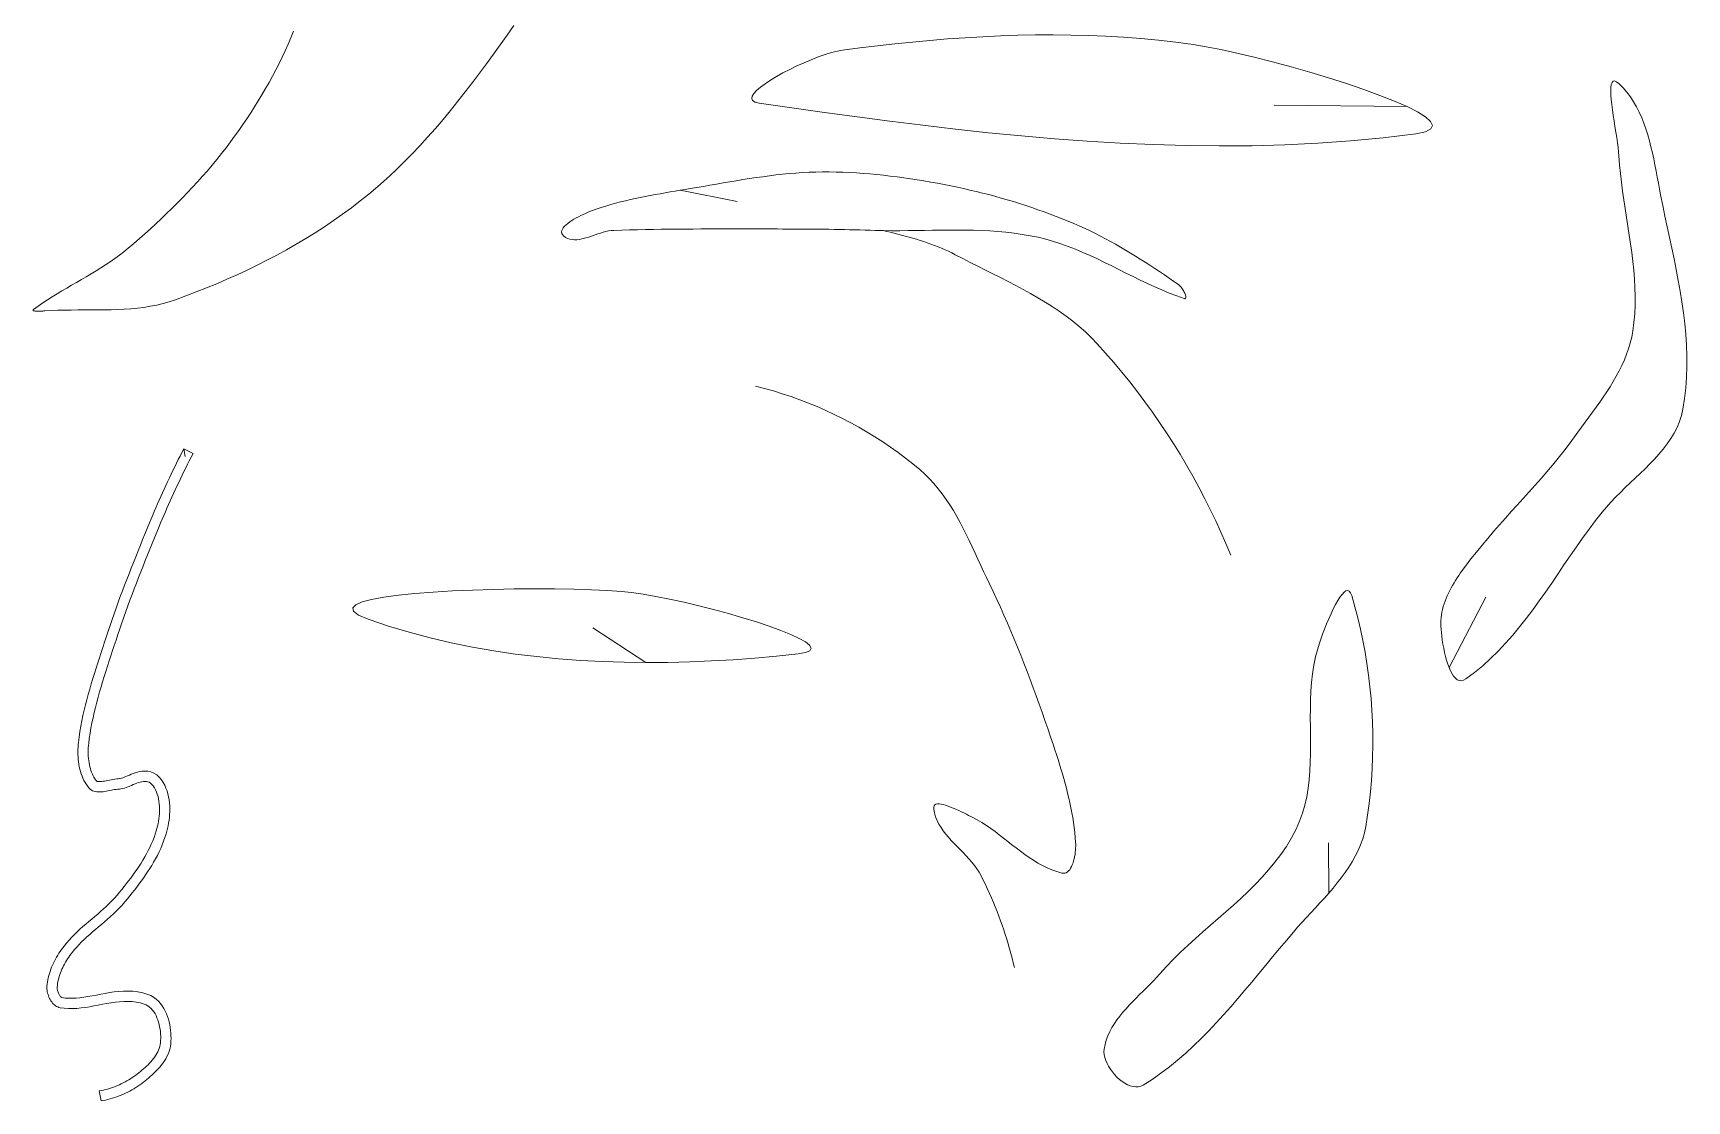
# Model space of a CAD drawing. Header units: inches. Extents: x -12 to 23, y -13.2 to 21.7.
# Drawn here: x -3.03 to 2, y -0.95 to 2.3 of the extents above; entities that cross this region are included whole.
import ezdxf

# ---------------------------------------------------------------- set-up
doc = ezdxf.new("R2010")
doc.units = ezdxf.units.IN
doc.header["$MEASUREMENT"] = 0
doc.layers.get('0').update_dxf_attribs({"lineweight": 0})

msp = doc.modelspace()

# ---------------------------------------------------------------- linework, layer by layer
at = {"color": 30, "linetype": 'Continuous', "lineweight": 0, "true_color": 0xff7e00}
for p, q in [((1.1464, 2.0721), (0.7428, 2.0761)), ((-1.0617, 1.8179), (-0.8887, 1.7834)), ((1.2739, 0.3676), (1.3855, 0.5818)), ((-1.166, 0.3829), (-1.3278, 0.4887)), ((0.9084, -0.3174), (0.9076, -0.1643))]:
    msp.add_line(p, q, dxfattribs=at)
at = {"color": 7, "linetype": 'Continuous', "lineweight": 0}
for p, q in [((-0.4343, 1.6929), (-0.4456, 1.6956)), ((-0.423, 1.6902), (-0.4343, 1.6929)), ((-0.4117, 1.6875), (-0.423, 1.6902)), ((-0.4005, 1.6847), (-0.4117, 1.6875)), ((-0.3892, 1.6818), (-0.4005, 1.6847)), ((-0.378, 1.6788), (-0.3892, 1.6818)), ((-0.3667, 1.6757), (-0.378, 1.6788)), ((-0.3555, 1.6725), (-0.3667, 1.6757)), ((-0.3444, 1.6692), (-0.3555, 1.6725)), ((-0.3333, 1.6658), (-0.3444, 1.6692)), ((-0.3222, 1.6622), (-0.3333, 1.6658)), ((-0.3113, 1.6585), (-0.3222, 1.6622)), ((-0.3003, 1.6546), (-0.3113, 1.6585)), ((-0.2895, 1.6506), (-0.3003, 1.6546)), ((-0.2787, 1.6464), (-0.2895, 1.6506)), ((-0.268, 1.6419), (-0.2787, 1.6464)), ((-0.2574, 1.6373), (-0.268, 1.6419)), ((-0.2469, 1.6325), (-0.2574, 1.6373)), ((-0.2365, 1.6274), (-0.2469, 1.6325)), ((-0.2262, 1.6222), (-0.2365, 1.6274)), ((-0.2036, 1.6104), (-0.2262, 1.6222)), ((-0.1808, 1.5987), (-0.2036, 1.6104)), ((-0.1578, 1.5872), (-0.1808, 1.5987)), ((-0.1348, 1.5756), (-0.1578, 1.5872)), ((-0.1117, 1.5641), (-0.1348, 1.5756)), ((-0.0886, 1.5525), (-0.1117, 1.5641)), ((-0.0656, 1.5407), (-0.0886, 1.5525)), ((-0.0427, 1.5288), (-0.0656, 1.5407)), ((-0.0199, 1.5166), (-0.0427, 1.5288)), ((0.0026, 1.5041), (-0.0199, 1.5166)), ((0.0249, 1.4913), (0.0026, 1.5041)), ((0.0468, 1.4781), (0.0249, 1.4913)), ((0.0684, 1.4645), (0.0468, 1.4781)), ((0.0896, 1.4503), (0.0684, 1.4645)), ((0.1103, 1.4356), (0.0896, 1.4503)), ((0.1304, 1.4202), (0.1103, 1.4356)), ((0.15, 1.4042), (0.1304, 1.4202)), ((0.169, 1.3875), (0.15, 1.4042)), ((0.1873, 1.37), (0.169, 1.3875)), ((0.2049, 1.3517), (0.1873, 1.37)), ((0.2303, 1.3234), (0.2049, 1.3517)), ((0.2553, 1.2947), (0.2303, 1.3234)), ((0.2797, 1.2654), (0.2553, 1.2947)), ((0.3037, 1.2357), (0.2797, 1.2654)), ((-0.8056, 1.2158), (-0.8327, 1.2228)), ((-0.7786, 1.2082), (-0.8056, 1.2158)), ((-0.7517, 1.1999), (-0.7786, 1.2082)), ((0.3271, 1.2055), (0.3037, 1.2357)), ((-0.7249, 1.191), (-0.7517, 1.1999)), ((-0.6984, 1.1814), (-0.7249, 1.191)), ((-0.672, 1.1713), (-0.6984, 1.1814)), ((-0.6458, 1.1605), (-0.672, 1.1713)), ((-0.6199, 1.1491), (-0.6458, 1.1605)), ((0.3501, 1.1749), (0.3271, 1.2055)), ((0.3724, 1.1439), (0.3501, 1.1749)), ((-0.5942, 1.1371), (-0.6199, 1.1491)), ((-0.5688, 1.1246), (-0.5942, 1.1371)), ((-0.5437, 1.1114), (-0.5688, 1.1246)), ((-0.5189, 1.0977), (-0.5437, 1.1114)), ((0.3943, 1.1125), (0.3724, 1.1439)), ((0.4156, 1.0807), (0.3943, 1.1125)), ((-0.4944, 1.0835), (-0.5189, 1.0977)), ((-0.4703, 1.0687), (-0.4944, 1.0835)), ((-0.4465, 1.0534), (-0.4703, 1.0687)), ((0.4363, 1.0485), (0.4156, 1.0807)), ((-0.4232, 1.0375), (-0.4465, 1.0534)), ((-0.4002, 1.0212), (-0.4232, 1.0375)), ((-0.3777, 1.0043), (-0.4002, 1.0212)), ((0.4565, 1.0159), (0.4363, 1.0485)), ((0.4761, 0.983), (0.4565, 1.0159)), ((-0.3556, 0.987), (-0.3777, 1.0043)), ((-0.334, 0.9692), (-0.3556, 0.987)), ((-0.3189, 0.9557), (-0.334, 0.9692)), ((-0.3045, 0.9415), (-0.3189, 0.9557)), ((0.495, 0.9498), (0.4761, 0.983)), ((-0.2909, 0.9267), (-0.3045, 0.9415)), ((-0.278, 0.9113), (-0.2909, 0.9267)), ((-0.2657, 0.8953), (-0.278, 0.9113)), ((0.5134, 0.9163), (0.495, 0.9498)), ((0.5312, 0.8824), (0.5134, 0.9163)), ((-0.2539, 0.8788), (-0.2657, 0.8953)), ((-0.2427, 0.8619), (-0.2539, 0.8788)), ((-0.232, 0.8445), (-0.2427, 0.8619)), ((0.5484, 0.8483), (0.5312, 0.8824)), ((-0.2216, 0.8268), (-0.232, 0.8445)), ((-0.2117, 0.8088), (-0.2216, 0.8268)), ((-0.2021, 0.7905), (-0.2117, 0.8088)), ((0.5649, 0.8139), (0.5484, 0.8483)), ((0.5808, 0.7792), (0.5649, 0.8139)), ((-0.1928, 0.772), (-0.2021, 0.7905)), ((-0.1837, 0.7534), (-0.1928, 0.772)), ((0.5961, 0.7443), (0.5808, 0.7792)), ((-0.1748, 0.7346), (-0.1837, 0.7534)), ((-0.166, 0.7158), (-0.1748, 0.7346)), ((-0.1574, 0.697), (-0.166, 0.7158)), ((0.6106, 0.7092), (0.5961, 0.7443)), ((-0.1488, 0.6782), (-0.1574, 0.697)), ((-0.1401, 0.6595), (-0.1488, 0.6782)), ((-0.1314, 0.641), (-0.1401, 0.6595)), ((-0.1227, 0.6226), (-0.1314, 0.641)), ((-0.1113, 0.5988), (-0.1227, 0.6226)), ((-0.1001, 0.5749), (-0.1113, 0.5988)), ((-0.0891, 0.5509), (-0.1001, 0.5749)), ((-0.0783, 0.5269), (-0.0891, 0.5509)), ((-0.0677, 0.5027), (-0.0783, 0.5269)), ((-0.0573, 0.4785), (-0.0677, 0.5027)), ((-0.0471, 0.4541), (-0.0573, 0.4785)), ((-0.0371, 0.4297), (-0.0471, 0.4541)), ((-0.0272, 0.4052), (-0.0371, 0.4297)), ((-0.0175, 0.3807), (-0.0272, 0.4052)), ((-0.008, 0.3561), (-0.0175, 0.3807)), ((0.0014, 0.3314), (-0.008, 0.3561)), ((0.0106, 0.3067), (0.0014, 0.3314)), ((0.0197, 0.2819), (0.0106, 0.3067)), ((0.0287, 0.257), (0.0197, 0.2819)), ((0.0376, 0.2322), (0.0287, 0.257)), ((0.0463, 0.2073), (0.0376, 0.2322)), ((0.0549, 0.1823), (0.0463, 0.2073)), ((0.0634, 0.1573), (0.0549, 0.1823)), ((0.0718, 0.1323), (0.0634, 0.1573)), ((0.0765, 0.1179), (0.0718, 0.1323)), ((0.0813, 0.1034), (0.0765, 0.1179)), ((0.0859, 0.0889), (0.0813, 0.1034)), ((0.0904, 0.0744), (0.0859, 0.0889)), ((0.0949, 0.0598), (0.0904, 0.0744)), ((0.0992, 0.0452), (0.0949, 0.0598)), ((0.1034, 0.0305), (0.0992, 0.0452)), ((0.1075, 0.0158), (0.1034, 0.0305)), ((0.1114, 0.001), (0.1075, 0.0158)), ((0.1151, -0.0137), (0.1114, 0.001)), ((-0.2908, -0.0526), (-0.2885, -0.0496)), ((-0.2885, -0.0496), (-0.2851, -0.0477)), ((-0.2851, -0.0477), (-0.2807, -0.0467)), ((-0.2807, -0.0467), (-0.2755, -0.0466)), ((-0.2755, -0.0466), (-0.2695, -0.0472)), ((-0.2695, -0.0472), (-0.2629, -0.0486)), ((-0.2629, -0.0486), (-0.2558, -0.0505)), ((0.1186, -0.0286), (0.1151, -0.0137)), ((0.122, -0.0434), (0.1186, -0.0286)), ((0.1251, -0.0583), (0.122, -0.0434)), ((-0.2919, -0.0567), (-0.2908, -0.0526)), ((-0.2917, -0.0621), (-0.2919, -0.0567)), ((-0.2894, -0.0741), (-0.2917, -0.0621)), ((-0.2859, -0.0857), (-0.2894, -0.0741)), ((-0.2813, -0.0969), (-0.2859, -0.0857)), ((-0.2759, -0.1076), (-0.2813, -0.0969)), ((-0.2558, -0.0505), (-0.2482, -0.053)), ((-0.2482, -0.053), (-0.2403, -0.056)), ((-0.2403, -0.056), (-0.2323, -0.0592)), ((-0.2323, -0.0592), (-0.2241, -0.0628)), ((-0.2241, -0.0628), (-0.2159, -0.0665)), ((-0.2159, -0.0665), (-0.2079, -0.0703)), ((-0.2079, -0.0703), (-0.2001, -0.0741)), ((-0.2001, -0.0741), (-0.1926, -0.0778)), ((-0.1926, -0.0778), (-0.1856, -0.0813)), ((-0.1856, -0.0813), (-0.1792, -0.0845)), ((-0.1792, -0.0845), (-0.1734, -0.0875)), ((-0.1734, -0.0875), (-0.1593, -0.0949)), ((-0.1593, -0.0949), (-0.1455, -0.1031)), ((0.1279, -0.0733), (0.1251, -0.0583)), ((0.1305, -0.0882), (0.1279, -0.0733)), ((0.1329, -0.1032), (0.1305, -0.0882)), ((-0.2696, -0.118), (-0.2759, -0.1076)), ((-0.2626, -0.1281), (-0.2696, -0.118)), ((-0.255, -0.138), (-0.2626, -0.1281)), ((-0.2469, -0.1477), (-0.255, -0.138)), ((-0.2384, -0.1572), (-0.2469, -0.1477)), ((-0.1455, -0.1031), (-0.1319, -0.1117)), ((-0.1319, -0.1117), (-0.1186, -0.1209)), ((-0.1186, -0.1209), (-0.1055, -0.1304)), ((-0.1055, -0.1304), (-0.0925, -0.1402)), ((-0.0925, -0.1402), (-0.0797, -0.1502)), ((-0.0797, -0.1502), (-0.0668, -0.1603)), ((0.135, -0.1182), (0.1329, -0.1032)), ((0.1368, -0.1333), (0.135, -0.1182)), ((0.1382, -0.1484), (0.1368, -0.1333)), ((0.1394, -0.1635), (0.1382, -0.1484)), ((-0.2296, -0.1666), (-0.2384, -0.1572)), ((-0.2206, -0.1759), (-0.2296, -0.1666)), ((-0.2115, -0.1853), (-0.2206, -0.1759)), ((-0.2024, -0.1946), (-0.2115, -0.1853)), ((-0.1934, -0.2041), (-0.2024, -0.1946)), ((-0.0668, -0.1603), (-0.054, -0.1704)), ((-0.054, -0.1704), (-0.0412, -0.1804)), ((-0.0412, -0.1804), (-0.0283, -0.1903)), ((-0.0283, -0.1903), (-0.0153, -0.1998)), ((-0.0153, -0.1998), (-0.0022, -0.2091)), ((0.1364, -0.2067), (0.1375, -0.2001)), ((0.1375, -0.2001), (0.1384, -0.1935)), ((0.1384, -0.1935), (0.139, -0.187)), ((0.139, -0.187), (0.1394, -0.1807)), ((0.1396, -0.1689), (0.1394, -0.1635)), ((0.1394, -0.1807), (0.1396, -0.1746)), ((0.1396, -0.1746), (0.1396, -0.1689)), ((-0.1847, -0.2136), (-0.1934, -0.2041)), ((-0.1763, -0.2234), (-0.1847, -0.2136)), ((-0.1683, -0.2333), (-0.1763, -0.2234)), ((-0.1609, -0.2436), (-0.1683, -0.2333)), ((-0.1541, -0.2541), (-0.1609, -0.2436)), ((-0.0022, -0.2091), (0.0111, -0.2179)), ((0.0111, -0.2179), (0.0246, -0.2262)), ((0.0246, -0.2262), (0.0384, -0.2339)), ((0.0384, -0.2339), (0.0526, -0.2408)), ((0.0526, -0.2408), (0.067, -0.247)), ((0.067, -0.247), (0.0819, -0.2522)), ((0.1144, -0.2532), (0.118, -0.2502)), ((0.118, -0.2502), (0.1213, -0.2464)), ((0.1213, -0.2464), (0.1242, -0.242)), ((0.1242, -0.242), (0.1269, -0.237)), ((0.1269, -0.237), (0.1293, -0.2316)), ((0.1293, -0.2316), (0.1315, -0.2258)), ((0.1315, -0.2258), (0.1334, -0.2196)), ((0.1334, -0.2196), (0.135, -0.2133)), ((0.135, -0.2133), (0.1364, -0.2067)), ((-0.148, -0.265), (-0.1541, -0.2541)), ((-0.1414, -0.2782), (-0.148, -0.265)), ((-0.1349, -0.2916), (-0.1414, -0.2782)), ((-0.1285, -0.3051), (-0.1349, -0.2916)), ((0.0819, -0.2522), (0.0971, -0.2565)), ((0.0971, -0.2565), (0.1019, -0.2572)), ((0.1019, -0.2572), (0.1064, -0.2568)), ((0.1064, -0.2568), (0.1106, -0.2554)), ((0.1106, -0.2554), (0.1144, -0.2532)), ((-0.1224, -0.3186), (-0.1285, -0.3051)), ((-0.1164, -0.3322), (-0.1224, -0.3186)), ((-0.1105, -0.3459), (-0.1164, -0.3322)), ((-0.1048, -0.3597), (-0.1105, -0.3459)), ((-0.0993, -0.3735), (-0.1048, -0.3597)), ((-0.094, -0.3874), (-0.0993, -0.3735)), ((-0.0888, -0.4014), (-0.094, -0.3874)), ((-0.0838, -0.4154), (-0.0888, -0.4014)), ((-0.079, -0.4295), (-0.0838, -0.4154)), ((-0.0743, -0.4436), (-0.079, -0.4295)), ((-0.0698, -0.4578), (-0.0743, -0.4436)), ((-0.0655, -0.4721), (-0.0698, -0.4578)), ((-0.0614, -0.4864), (-0.0655, -0.4721)), ((-0.0574, -0.5007), (-0.0614, -0.4864)), ((-0.0536, -0.5151), (-0.0574, -0.5007)), ((-0.05, -0.5295), (-0.0536, -0.5151)), ((-0.0466, -0.5439), (-0.05, -0.5295))]:
    msp.add_line(p, q, dxfattribs=at)
at = {"color": 7, "linetype": 'Continuous', "lineweight": 0, "flags": 128}
msp.add_lwpolyline([(-2.2364, 2.3011), (-2.2446, 2.2812), (-2.2531, 2.2614), (-2.262, 2.2418), (-2.2711, 2.2223), (-2.2806, 2.203), (-2.2904, 2.1838), (-2.3005, 2.1647), (-2.3109, 2.1458), (-2.3216, 2.127), (-2.3325, 2.1084), (-2.3437, 2.0899), (-2.3551, 2.0716), (-2.3668, 2.0534), (-2.3786, 2.0354), (-2.3907, 2.0176), (-2.403, 1.9999), (-2.4155, 1.9824), (-2.4282, 1.965), (-2.4417, 1.9471), (-2.4555, 1.9294), (-2.4695, 1.9119), (-2.4838, 1.8946), (-2.4983, 1.8775), (-2.513, 1.8605), (-2.528, 1.8438), (-2.5432, 1.8272), (-2.5586, 1.8109), (-2.5742, 1.7947), (-2.59, 1.7786), (-2.606, 1.7628), (-2.6221, 1.7471), (-2.6384, 1.7316), (-2.6548, 1.7162), (-2.6714, 1.701), (-2.6881, 1.686), (-2.7049, 1.6711), (-2.7218, 1.6563), (-2.7389, 1.6417), (-2.7521, 1.6308), (-2.7656, 1.6204), (-2.7793, 1.6103), (-2.7934, 1.6005), (-2.8076, 1.5911), (-2.822, 1.5819), (-2.8366, 1.5729), (-2.8513, 1.564), (-2.8661, 1.5553), (-2.8809, 1.5467), (-2.8958, 1.5381), (-2.9107, 1.5295), (-2.9256, 1.5208), (-2.9404, 1.5121), (-2.9551, 1.5033), (-2.9697, 1.4943), (-2.9841, 1.4851), (-2.9984, 1.4756), (-3.0125, 1.4658), (-3.0263, 1.4557), (-3.0273, 1.4548), (-3.0278, 1.454), (-3.0278, 1.4532), (-3.0273, 1.4526), (-3.0264, 1.4521), (-3.0251, 1.4517), (-3.0235, 1.4513), (-3.0216, 1.4511), (-3.0194, 1.4509), (-3.017, 1.4508), (-3.0145, 1.4507), (-3.0119, 1.4507), (-3.0092, 1.4507), (-3.0065, 1.4508), (-3.0038, 1.4509), (-3.0012, 1.451), (-2.9987, 1.4511), (-2.9964, 1.4513), (-2.9943, 1.4514), (-2.9925, 1.4515), (-2.9725, 1.4527), (-2.9525, 1.4535), (-2.9324, 1.4539), (-2.9122, 1.4542), (-2.892, 1.4543), (-2.8718, 1.4543), (-2.8516, 1.4543), (-2.8313, 1.4544), (-2.8111, 1.4546), (-2.791, 1.4549), (-2.7709, 1.4556), (-2.7508, 1.4566), (-2.7309, 1.458), (-2.7111, 1.4599), (-2.6913, 1.4623), (-2.6718, 1.4654), (-2.6523, 1.4691), (-2.6331, 1.4737), (-2.614, 1.4791), (-2.5952, 1.4853), (-2.5637, 1.4969), (-2.5324, 1.5089), (-2.5011, 1.5213), (-2.47, 1.5342), (-2.439, 1.5475), (-2.4083, 1.5613), (-2.3777, 1.5755), (-2.3473, 1.5903), (-2.3172, 1.6055), (-2.2873, 1.6212), (-2.2577, 1.6373), (-2.2285, 1.654), (-2.1995, 1.6712), (-2.1709, 1.6889), (-2.1427, 1.7072), (-2.1148, 1.726), (-2.0874, 1.7453), (-2.0604, 1.7651), (-2.0338, 1.7856), (-2.0077, 1.8066), (-1.9805, 1.8295), (-1.954, 1.853), (-1.928, 1.8772), (-1.9026, 1.902), (-1.8776, 1.9273), (-1.8532, 1.9531), (-1.8292, 1.9794), (-1.8056, 2.0061), (-1.7824, 2.0332), (-1.7597, 2.0607), (-1.7372, 2.0885), (-1.7151, 2.1166), (-1.6933, 2.145), (-1.6718, 2.1735), (-1.6505, 2.2023), (-1.6295, 2.2312), (-1.6086, 2.2602), (-1.5879, 2.2893), (-1.5674, 2.3184)], dxfattribs=at)
for points in [[(1.1728, 1.9899), (1.2022, 1.996), (1.2188, 2.0044), (1.2237, 2.0148), (1.2179, 2.0271), (1.2024, 2.0409), (1.1782, 2.056), (1.1464, 2.0721), (1.1079, 2.089), (1.0637, 2.1064), (1.015, 2.1242), (0.9626, 2.1419), (0.9076, 2.1594), (0.8511, 2.1764), (0.794, 2.1926), (0.7374, 2.2079), (0.6822, 2.2219), (0.6295, 2.2344), (0.5803, 2.2452), (0.5357, 2.2539), (0.4965, 2.2604), (0.4437, 2.2675), (0.3908, 2.2736), (0.3378, 2.2787), (0.2846, 2.2828), (0.2314, 2.286), (0.178, 2.2882), (0.1246, 2.2896), (0.0712, 2.2902), (0.0177, 2.2899), (-0.0358, 2.2889), (-0.0893, 2.2871), (-0.1428, 2.2846), (-0.1963, 2.2815), (-0.2497, 2.2777), (-0.3031, 2.2733), (-0.3564, 2.2683), (-0.4096, 2.2628), (-0.4627, 2.2568), (-0.5157, 2.2504), (-0.5686, 2.2435), (-0.5845, 2.2406), (-0.6024, 2.2361), (-0.6219, 2.2302), (-0.6425, 2.223), (-0.6639, 2.2148), (-0.6858, 2.2056), (-0.7076, 2.1957), (-0.7292, 2.1853), (-0.75, 2.1745), (-0.7697, 2.1636), (-0.7879, 2.1526), (-0.8042, 2.1418), (-0.8183, 2.1313), (-0.8298, 2.1214), (-0.8382, 2.1122), (-0.8433, 2.1038), (-0.8446, 2.0965), (-0.8418, 2.0905), (-0.8344, 2.0859), (-0.8221, 2.0829), (-0.7232, 2.0686), (-0.624, 2.0545), (-0.5246, 2.0409), (-0.4251, 2.0278), (-0.3253, 2.0154), (-0.2254, 2.0037), (-0.1254, 1.9929), (-0.0254, 1.9831), (0.0748, 1.9745), (0.1749, 1.9671), (0.2751, 1.9611), (0.3753, 1.9566), (0.4754, 1.9538), (0.5754, 1.9527), (0.6754, 1.9534), (0.7752, 1.9562), (0.8749, 1.9611), (0.9744, 1.9683), (1.0737, 1.9778), (1.1728, 1.9899), (1.1728, 1.9899), (1.1728, 1.9899), (1.1728, 1.9899)], [(1.3249, 0.3331), (1.3511, 0.3526), (1.3761, 0.3733), (1.4002, 0.3951), (1.4233, 0.4179), (1.4456, 0.4416), (1.4671, 0.466), (1.488, 0.4912), (1.5083, 0.517), (1.5281, 0.5434), (1.5476, 0.5701), (1.5667, 0.5972), (1.5856, 0.6245), (1.6043, 0.652), (1.623, 0.6795), (1.6418, 0.707), (1.6606, 0.7343), (1.6797, 0.7614), (1.6991, 0.7881), (1.7189, 0.8145), (1.7391, 0.8403), (1.752, 0.8556), (1.7655, 0.8706), (1.7796, 0.8854), (1.7942, 0.8999), (1.8091, 0.9144), (1.8241, 0.9287), (1.8393, 0.9431), (1.8544, 0.9574), (1.8692, 0.9719), (1.8838, 0.9865), (1.898, 1.0013), (1.9115, 1.0164), (1.9244, 1.0318), (1.9364, 1.0475), (1.9475, 1.0637), (1.9575, 1.0804), (1.9663, 1.0976), (1.9738, 1.1154), (1.9798, 1.1339), (1.9843, 1.153), (1.9894, 1.1853), (1.9931, 1.2176), (1.9954, 1.25), (1.9964, 1.2825), (1.9963, 1.3151), (1.995, 1.3478), (1.9928, 1.3805), (1.9896, 1.4132), (1.9857, 1.4459), (1.981, 1.4786), (1.9758, 1.5114), (1.97, 1.5441), (1.9638, 1.5768), (1.9573, 1.6095), (1.9505, 1.6421), (1.9436, 1.6746), (1.9367, 1.7071), (1.9298, 1.7395), (1.9231, 1.7717), (1.9166, 1.8039), (1.9132, 1.8218), (1.9098, 1.8399), (1.9064, 1.8581), (1.903, 1.8765), (1.8994, 1.895), (1.8956, 1.9135), (1.8916, 1.932), (1.8873, 1.9503), (1.8826, 1.9685), (1.8775, 1.9865), (1.8719, 2.0042), (1.8658, 2.0215), (1.8591, 2.0385), (1.8516, 2.0551), (1.8435, 2.0712), (1.8346, 2.0867), (1.8248, 2.1016), (1.8142, 2.1158), (1.8025, 2.1293), (1.7898, 2.142), (1.7826, 2.1477), (1.7767, 2.15), (1.7722, 2.1491), (1.7689, 2.1454), (1.7667, 2.1391), (1.7654, 2.1304), (1.7651, 2.1198), (1.7655, 2.1073), (1.7666, 2.0934), (1.7682, 2.0783), (1.7703, 2.0623), (1.7726, 2.0456), (1.7752, 2.0286), (1.7779, 2.0114), (1.7806, 1.9945), (1.7831, 1.978), (1.7854, 1.9623), (1.7874, 1.9475), (1.7889, 1.9341), (1.7898, 1.9223), (1.7917, 1.8956), (1.7942, 1.8689), (1.7973, 1.8422), (1.8007, 1.8155), (1.8046, 1.7888), (1.8086, 1.7621), (1.8128, 1.7353), (1.8171, 1.7086), (1.8212, 1.6819), (1.8252, 1.6553), (1.8289, 1.6286), (1.8321, 1.6019), (1.8349, 1.5753), (1.8372, 1.5487), (1.8387, 1.5221), (1.8394, 1.4956), (1.8392, 1.469), (1.838, 1.4426), (1.8356, 1.4161), (1.8321, 1.3897), (1.8287, 1.3717), (1.8244, 1.354), (1.8192, 1.3366), (1.8131, 1.3195), (1.8063, 1.3026), (1.7987, 1.2859), (1.7906, 1.2694), (1.7818, 1.2531), (1.7725, 1.2371), (1.7628, 1.2212), (1.7527, 1.2054), (1.7422, 1.1898), (1.7315, 1.1743), (1.7206, 1.159), (1.7096, 1.1437), (1.6985, 1.1286), (1.6874, 1.1135), (1.6763, 1.0984), (1.6654, 1.0834), (1.6546, 1.0685), (1.6387, 1.0467), (1.6223, 1.0252), (1.6055, 1.0041), (1.5884, 0.9832), (1.571, 0.9626), (1.5533, 0.9422), (1.5354, 0.9219), (1.5174, 0.9017), (1.4992, 0.8816), (1.4811, 0.8616), (1.4629, 0.8415), (1.4448, 0.8214), (1.4268, 0.8012), (1.4089, 0.7809), (1.3913, 0.7604), (1.3739, 0.7398), (1.3568, 0.7189), (1.3401, 0.6977), (1.3238, 0.6762), (1.308, 0.6543), (1.3031, 0.6472), (1.2983, 0.64), (1.2936, 0.6327), (1.2889, 0.6252), (1.2845, 0.6175), (1.2802, 0.6098), (1.276, 0.602), (1.2721, 0.594), (1.2684, 0.586), (1.265, 0.5779), (1.2618, 0.5697), (1.2589, 0.5614), (1.2563, 0.5531), (1.2541, 0.5447), (1.2522, 0.5363), (1.2507, 0.5278), (1.2496, 0.5193), (1.2489, 0.5108), (1.2486, 0.5022), (1.2488, 0.4937), (1.2495, 0.4843), (1.2504, 0.4739), (1.2517, 0.4627), (1.2533, 0.451), (1.2552, 0.4388), (1.2575, 0.4264), (1.2601, 0.414), (1.263, 0.4018), (1.2663, 0.3898), (1.2699, 0.3784), (1.2739, 0.3676), (1.2781, 0.3578), (1.2828, 0.349), (1.2877, 0.3415), (1.2931, 0.3354), (1.2987, 0.331), (1.3048, 0.3283), (1.3111, 0.3277), (1.3178, 0.3292), (1.3249, 0.3331), (1.3249, 0.3331), (1.3249, 0.3331), (1.3249, 0.3331)], [(0.4691, 1.489), (0.4464, 1.4971), (0.4239, 1.5057), (0.4017, 1.515), (0.3796, 1.5247), (0.3576, 1.5348), (0.3358, 1.5452), (0.314, 1.5559), (0.2923, 1.5666), (0.2706, 1.5775), (0.2489, 1.5882), (0.2272, 1.5989), (0.2054, 1.6093), (0.1835, 1.6195), (0.1615, 1.6293), (0.1393, 1.6386), (0.117, 1.6473), (0.0944, 1.6554), (0.0717, 1.6628), (0.0486, 1.6693), (0.0253, 1.675), (0.0011, 1.6799), (-0.0233, 1.6841), (-0.0477, 1.6875), (-0.0722, 1.6904), (-0.0968, 1.6926), (-0.1214, 1.6943), (-0.1461, 1.6955), (-0.1709, 1.6963), (-0.1957, 1.6968), (-0.2206, 1.697), (-0.2454, 1.6969), (-0.2703, 1.6967), (-0.2952, 1.6964), (-0.3201, 1.696), (-0.3451, 1.6956), (-0.3699, 1.6954), (-0.3948, 1.6952), (-0.4197, 1.6952), (-0.4445, 1.6955), (-0.4692, 1.6961), (-0.4849, 1.6966), (-0.5005, 1.697), (-0.5161, 1.6975), (-0.5318, 1.6978), (-0.5474, 1.6982), (-0.563, 1.6985), (-0.5787, 1.6988), (-0.5943, 1.699), (-0.61, 1.6993), (-0.6256, 1.6995), (-0.6412, 1.6997), (-0.6569, 1.6998), (-0.6725, 1.7), (-0.6882, 1.7001), (-0.7038, 1.7002), (-0.7194, 1.7002), (-0.7351, 1.7003), (-0.7507, 1.7003), (-0.7664, 1.7004), (-0.782, 1.7004), (-0.8061, 1.7004), (-0.8302, 1.7004), (-0.8543, 1.7004), (-0.8784, 1.7004), (-0.9025, 1.7005), (-0.9266, 1.7005), (-0.9507, 1.7004), (-0.9747, 1.7004), (-0.9988, 1.7004), (-1.0229, 1.7003), (-1.047, 1.7001), (-1.0711, 1.6999), (-1.0952, 1.6997), (-1.1193, 1.6994), (-1.1434, 1.6991), (-1.1675, 1.6986), (-1.1916, 1.6981), (-1.2157, 1.6976), (-1.2397, 1.6969), (-1.2638, 1.6961), (-1.2716, 1.6955), (-1.2794, 1.6943), (-1.2874, 1.6926), (-1.2955, 1.6905), (-1.3037, 1.688), (-1.3119, 1.6854), (-1.3201, 1.6826), (-1.3283, 1.6798), (-1.3365, 1.677), (-1.3446, 1.6744), (-1.3526, 1.6721), (-1.3605, 1.6702), (-1.3682, 1.6687), (-1.3758, 1.6677), (-1.3832, 1.6675), (-1.3903, 1.6679), (-1.3972, 1.6692), (-1.4038, 1.6715), (-1.41, 1.6748), (-1.416, 1.6792), (-1.4195, 1.6831), (-1.4215, 1.6871), (-1.4221, 1.6912), (-1.4215, 1.6955), (-1.4198, 1.6998), (-1.417, 1.7042), (-1.4133, 1.7086), (-1.4088, 1.713), (-1.4035, 1.7173), (-1.3977, 1.7217), (-1.3914, 1.7259), (-1.3848, 1.73), (-1.3778, 1.7339), (-1.3708, 1.7377), (-1.3636, 1.7413), (-1.3566, 1.7447), (-1.3498, 1.7478), (-1.3432, 1.7506), (-1.3371, 1.7531), (-1.3314, 1.7553), (-1.317, 1.7605), (-1.3024, 1.7655), (-1.2878, 1.7701), (-1.2731, 1.7745), (-1.2583, 1.7786), (-1.2434, 1.7825), (-1.2284, 1.7862), (-1.2134, 1.7897), (-1.1984, 1.793), (-1.1833, 1.7962), (-1.1682, 1.7992), (-1.153, 1.8021), (-1.1378, 1.8049), (-1.1226, 1.8076), (-1.1074, 1.8102), (-1.0922, 1.8128), (-1.077, 1.8153), (-1.0617, 1.8179), (-1.0465, 1.8204), (-1.0314, 1.8229), (-1.0114, 1.8263), (-0.9914, 1.8298), (-0.9715, 1.8333), (-0.9515, 1.8368), (-0.9315, 1.8402), (-0.9115, 1.8436), (-0.8914, 1.847), (-0.8714, 1.8503), (-0.8514, 1.8534), (-0.8313, 1.8564), (-0.8112, 1.8593), (-0.7911, 1.862), (-0.771, 1.8644), (-0.7509, 1.8666), (-0.7308, 1.8686), (-0.7106, 1.8703), (-0.6905, 1.8716), (-0.6703, 1.8727), (-0.6501, 1.8733), (-0.6298, 1.8736), (-0.6092, 1.8736), (-0.5886, 1.8733), (-0.5679, 1.8727), (-0.5473, 1.8718), (-0.5267, 1.8707), (-0.5061, 1.8693), (-0.4855, 1.8676), (-0.4649, 1.8658), (-0.4443, 1.8636), (-0.4237, 1.8613), (-0.4032, 1.8588), (-0.3827, 1.856), (-0.3622, 1.853), (-0.3418, 1.8498), (-0.3214, 1.8465), (-0.301, 1.843), (-0.2806, 1.8392), (-0.2603, 1.8354), (-0.2401, 1.8313), (-0.2199, 1.8272), (-0.2008, 1.823), (-0.1817, 1.8187), (-0.1627, 1.8142), (-0.1437, 1.8096), (-0.1248, 1.8047), (-0.1059, 1.7997), (-0.087, 1.7944), (-0.0682, 1.789), (-0.0495, 1.7834), (-0.0308, 1.7776), (-0.0122, 1.7716), (0.0064, 1.7654), (0.0249, 1.759), (0.0433, 1.7524), (0.0616, 1.7456), (0.0799, 1.7387), (0.0981, 1.7315), (0.1162, 1.7241), (0.1342, 1.7166), (0.1521, 1.7088), (0.168, 1.7017), (0.1837, 1.6943), (0.1994, 1.6866), (0.215, 1.6787), (0.2304, 1.6706), (0.2457, 1.6623), (0.261, 1.6538), (0.2761, 1.6452), (0.2912, 1.6363), (0.3062, 1.6273), (0.3211, 1.6182), (0.3359, 1.6089), (0.3506, 1.5995), (0.3653, 1.59), (0.3799, 1.5804), (0.3945, 1.5707), (0.409, 1.5609), (0.4234, 1.5511), (0.4378, 1.5412), (0.4521, 1.5313), (0.4541, 1.5298), (0.456, 1.5279), (0.4581, 1.5256), (0.4601, 1.5231), (0.4621, 1.5204), (0.464, 1.5174), (0.4659, 1.5144), (0.4676, 1.5113), (0.4692, 1.5082), (0.4707, 1.5051), (0.4719, 1.5021), (0.4729, 1.4993), (0.4737, 1.4967), (0.4741, 1.4944), (0.4742, 1.4924), (0.474, 1.4907), (0.4734, 1.4895), (0.4724, 1.4888), (0.471, 1.4886), (0.4691, 1.489), (0.4691, 1.489), (0.4691, 1.489), (0.4691, 1.489)], [(-0.7038, 0.4092), (-0.6808, 0.4132), (-0.6679, 0.4191), (-0.6642, 0.4266), (-0.669, 0.4354), (-0.6815, 0.4455), (-0.7008, 0.4565), (-0.7261, 0.4683), (-0.7567, 0.4807), (-0.7918, 0.4934), (-0.8305, 0.5063), (-0.872, 0.5191), (-0.9156, 0.5318), (-0.9603, 0.5439), (-1.0055, 0.5554), (-1.0503, 0.5661), (-1.094, 0.5757), (-1.1356, 0.584), (-1.1745, 0.5909), (-1.2097, 0.596), (-1.2406, 0.5994), (-1.2827, 0.6022), (-1.3312, 0.6044), (-1.3848, 0.6059), (-1.4426, 0.6068), (-1.5034, 0.607), (-1.5661, 0.6065), (-1.6294, 0.6053), (-1.6924, 0.6034), (-1.7539, 0.6007), (-1.8128, 0.5972), (-1.8679, 0.5929), (-1.9181, 0.5878), (-1.9623, 0.5818), (-1.9995, 0.575), (-2.0283, 0.5673), (-2.0478, 0.5587), (-2.0569, 0.5492), (-2.0543, 0.5387), (-2.039, 0.5272), (-2.0098, 0.5148), (-1.9477, 0.494), (-1.8849, 0.4751), (-1.8215, 0.4582), (-1.7576, 0.4432), (-1.6931, 0.4301), (-1.6282, 0.4187), (-1.5629, 0.4089), (-1.4973, 0.4009), (-1.4314, 0.3944), (-1.3652, 0.3894), (-1.2989, 0.3859), (-1.2325, 0.3837), (-1.166, 0.3829), (-1.0995, 0.3834), (-1.0331, 0.385), (-0.9668, 0.3878), (-0.9007, 0.3917), (-0.8348, 0.3966), (-0.7691, 0.4024), (-0.7038, 0.4092), (-0.7038, 0.4092), (-0.7038, 0.4092), (-0.7038, 0.4092)], [(0.9784, 0.5867), (0.9879, 0.5528), (0.9967, 0.5187), (1.0048, 0.4842), (1.0121, 0.4496), (1.0186, 0.4147), (1.0243, 0.3797), (1.0292, 0.3444), (1.0334, 0.3091), (1.0368, 0.2737), (1.0394, 0.2382), (1.0412, 0.2026), (1.0421, 0.167), (1.0423, 0.1315), (1.0417, 0.0959), (1.0402, 0.0605), (1.038, 0.0251), (1.0349, -0.0101), (1.031, -0.0453), (1.0262, -0.0802), (1.0206, -0.1149), (1.0166, -0.1339), (1.0114, -0.1523), (1.0049, -0.1704), (0.9974, -0.188), (0.9888, -0.2052), (0.9794, -0.2221), (0.9691, -0.2386), (0.958, -0.2549), (0.9464, -0.2709), (0.9341, -0.2866), (0.9214, -0.3021), (0.9084, -0.3174), (0.895, -0.3325), (0.8814, -0.3475), (0.8678, -0.3624), (0.8541, -0.3772), (0.8404, -0.392), (0.827, -0.4067), (0.8137, -0.4214), (0.8008, -0.4361), (0.7797, -0.461), (0.7586, -0.4861), (0.7377, -0.5114), (0.7167, -0.5368), (0.6957, -0.5622), (0.6747, -0.5876), (0.6535, -0.6129), (0.6322, -0.6381), (0.6106, -0.663), (0.5888, -0.6875), (0.5666, -0.7118), (0.5441, -0.7355), (0.5211, -0.7588), (0.4977, -0.7814), (0.4737, -0.8034), (0.4492, -0.8247), (0.4241, -0.8452), (0.3982, -0.8648), (0.3717, -0.8834), (0.3444, -0.9011), (0.3373, -0.9045), (0.3297, -0.9063), (0.3218, -0.9066), (0.3137, -0.9056), (0.3054, -0.9033), (0.2971, -0.8999), (0.2888, -0.8954), (0.2806, -0.8899), (0.2727, -0.8837), (0.265, -0.8767), (0.2578, -0.8691), (0.251, -0.861), (0.2449, -0.8525), (0.2394, -0.8437), (0.2347, -0.8348), (0.2309, -0.8258), (0.228, -0.8168), (0.2262, -0.808), (0.2255, -0.7994), (0.226, -0.7912), (0.2287, -0.7774), (0.2325, -0.764), (0.2373, -0.751), (0.243, -0.7383), (0.2496, -0.726), (0.257, -0.7141), (0.265, -0.7024), (0.2737, -0.6909), (0.2828, -0.6797), (0.2925, -0.6687), (0.3025, -0.6578), (0.3127, -0.6471), (0.3232, -0.6365), (0.3338, -0.626), (0.3444, -0.6155), (0.3549, -0.6051), (0.3654, -0.5946), (0.3756, -0.5841), (0.3855, -0.5736), (0.3951, -0.5629), (0.4154, -0.5405), (0.4365, -0.5187), (0.4582, -0.4973), (0.4805, -0.4763), (0.5032, -0.4557), (0.5262, -0.4353), (0.5493, -0.415), (0.5725, -0.3948), (0.5957, -0.3745), (0.6186, -0.3541), (0.6412, -0.3334), (0.6633, -0.3125), (0.6848, -0.2912), (0.7057, -0.2694), (0.7257, -0.247), (0.7448, -0.2239), (0.7629, -0.2001), (0.7797, -0.1755), (0.7952, -0.15), (0.8093, -0.1234), (0.8199, -0.0994), (0.8287, -0.075), (0.8358, -0.0501), (0.8413, -0.0247), (0.8455, 0.001), (0.8486, 0.0271), (0.8506, 0.0534), (0.8519, 0.08), (0.8525, 0.1068), (0.8527, 0.1337), (0.8526, 0.1607), (0.8524, 0.1878), (0.8522, 0.2149), (0.8524, 0.2419), (0.8529, 0.2689), (0.8541, 0.2957), (0.8561, 0.3223), (0.859, 0.3487), (0.8631, 0.3749), (0.8685, 0.4007), (0.8714, 0.412), (0.875, 0.4248), (0.8794, 0.4387), (0.8843, 0.4536), (0.8898, 0.469), (0.8957, 0.4848), (0.902, 0.5007), (0.9085, 0.5163), (0.9152, 0.5315), (0.922, 0.5459), (0.9289, 0.5592), (0.9357, 0.5712), (0.9423, 0.5816), (0.9488, 0.5902), (0.9549, 0.5966), (0.9607, 0.6006), (0.966, 0.6018), (0.9708, 0.6001), (0.9749, 0.5952), (0.9784, 0.5867), (0.9784, 0.5867), (0.9784, 0.5867), (0.9784, 0.5867)]]:
    msp.add_lwpolyline(points, close=True, dxfattribs=at)
at = {"color": 7, "linetype": 'Continuous', "lineweight": 0}
msp.add_lwpolyline([(-2.5654, 1.0089), (-2.5698, 1.0326), (-2.542, 1.0183), (-2.5476, 1.0073), (-2.5532, 0.9964), (-2.5587, 0.9855), (-2.5641, 0.9745), (-2.5695, 0.9635), (-2.5749, 0.9525), (-2.5802, 0.9415), (-2.5855, 0.9304), (-2.5907, 0.9194), (-2.5959, 0.9083), (-2.601, 0.8971), (-2.6061, 0.886), (-2.6111, 0.8748), (-2.6161, 0.8637), (-2.621, 0.8524), (-2.6259, 0.8412), (-2.6307, 0.83), (-2.6355, 0.8187), (-2.6403, 0.8074), (-2.645, 0.7961), (-2.652, 0.7789), (-2.6591, 0.7618), (-2.6661, 0.7446), (-2.673, 0.7275), (-2.68, 0.7103), (-2.6869, 0.6931), (-2.6937, 0.676), (-2.7005, 0.6588), (-2.7073, 0.6415), (-2.7139, 0.6243), (-2.7205, 0.6071), (-2.7271, 0.5898), (-2.7335, 0.5726), (-2.7399, 0.5553), (-2.7461, 0.5379), (-2.7523, 0.5206), (-2.7583, 0.5032), (-2.7643, 0.4859), (-2.7701, 0.4684), (-2.7759, 0.4509), (-2.781, 0.4351), (-2.7862, 0.4193), (-2.7914, 0.4035), (-2.7965, 0.3878), (-2.8016, 0.372), (-2.8067, 0.3563), (-2.8117, 0.3406), (-2.8165, 0.3249), (-2.8213, 0.3092), (-2.8259, 0.2936), (-2.8303, 0.2779), (-2.8345, 0.2622), (-2.8385, 0.2466), (-2.8423, 0.2309), (-2.8458, 0.2152), (-2.8491, 0.1996), (-2.852, 0.1839), (-2.8547, 0.1682), (-2.857, 0.1525), (-2.8589, 0.1368), (-2.8595, 0.1305), (-2.86, 0.1241), (-2.8603, 0.1176), (-2.8604, 0.1111), (-2.8603, 0.1046), (-2.86, 0.0981), (-2.8595, 0.0916), (-2.8588, 0.0852), (-2.8579, 0.0789), (-2.8567, 0.0727), (-2.8554, 0.0666), (-2.8538, 0.0607), (-2.852, 0.055), (-2.85, 0.0496), (-2.8478, 0.0443), (-2.8454, 0.0393), (-2.8428, 0.0345), (-2.84, 0.0301), (-2.837, 0.0259), (-2.8341, 0.0224), (-2.8337, 0.022), (-2.8333, 0.0218), (-2.8324, 0.0216), (-2.8308, 0.0214), (-2.8287, 0.0212), (-2.826, 0.0212), (-2.8227, 0.0214), (-2.8191, 0.0218), (-2.815, 0.0223), (-2.8107, 0.023), (-2.806, 0.0239), (-2.8012, 0.0248), (-2.7961, 0.0258), (-2.7908, 0.0268), (-2.7853, 0.0278), (-2.7797, 0.0287), (-2.7739, 0.0295), (-2.769, 0.0299), (-2.7657, 0.0303), (-2.7628, 0.0309), (-2.7593, 0.0318), (-2.7552, 0.0331), (-2.7507, 0.0348), (-2.7458, 0.0367), (-2.7406, 0.0388), (-2.7352, 0.041), (-2.7294, 0.0434), (-2.7234, 0.0457), (-2.7172, 0.0479), (-2.7105, 0.0499), (-2.7035, 0.0516), (-2.696, 0.0529), (-2.6878, 0.0534), (-2.6791, 0.0529), (-2.6698, 0.051), (-2.6605, 0.0472), (-2.6518, 0.0417), (-2.6447, 0.0349), (-2.6381, 0.0267), (-2.6327, 0.0187), (-2.628, 0.0103), (-2.6241, 0.0017), (-2.6208, -0.0071), (-2.6181, -0.0159), (-2.616, -0.0249), (-2.6144, -0.0339), (-2.6132, -0.0429), (-2.6126, -0.0519), (-2.6123, -0.0609), (-2.6124, -0.0698), (-2.6129, -0.0787), (-2.6136, -0.0875), (-2.6147, -0.0961), (-2.616, -0.1047), (-2.6176, -0.1131), (-2.6194, -0.1213), (-2.6214, -0.1293), (-2.6236, -0.1372), (-2.6272, -0.1485), (-2.6312, -0.1598), (-2.6355, -0.1708), (-2.6401, -0.1817), (-2.6451, -0.1923), (-2.6503, -0.2028), (-2.6558, -0.2131), (-2.6615, -0.2233), (-2.6674, -0.2333), (-2.6736, -0.2431), (-2.6798, -0.2528), (-2.6863, -0.2624), (-2.6928, -0.2718), (-2.6995, -0.2811), (-2.7062, -0.2903), (-2.713, -0.2993), (-2.7199, -0.3082), (-2.7267, -0.3171), (-2.7336, -0.3258), (-2.7406, -0.3346), (-2.7487, -0.3443), (-2.7572, -0.3538), (-2.7659, -0.363), (-2.7748, -0.3718), (-2.7838, -0.3804), (-2.7929, -0.3887), (-2.8021, -0.3968), (-2.8112, -0.4047), (-2.8204, -0.4125), (-2.8294, -0.4202), (-2.8383, -0.4277), (-2.8472, -0.4353), (-2.8558, -0.4428), (-2.8642, -0.4504), (-2.8724, -0.458), (-2.8803, -0.4656), (-2.888, -0.4734), (-2.8953, -0.4813), (-2.9022, -0.4893), (-2.9089, -0.4976), (-2.9125, -0.5023), (-2.916, -0.5072), (-2.9195, -0.5122), (-2.9228, -0.5173), (-2.9261, -0.5225), (-2.9292, -0.5277), (-2.9322, -0.533), (-2.935, -0.5383), (-2.9377, -0.5436), (-2.9402, -0.549), (-2.9425, -0.5545), (-2.9446, -0.5599), (-2.9466, -0.5653), (-2.9484, -0.5708), (-2.9499, -0.5762), (-2.9513, -0.5816), (-2.9524, -0.587), (-2.9533, -0.5924), (-2.954, -0.5978), (-2.9545, -0.6029), (-2.9545, -0.6048), (-2.9545, -0.6067), (-2.9542, -0.6089), (-2.9539, -0.6112), (-2.9533, -0.6136), (-2.9526, -0.6161), (-2.9518, -0.6186), (-2.9508, -0.6211), (-2.9497, -0.6235), (-2.9486, -0.6257), (-2.9473, -0.6277), (-2.9461, -0.6295), (-2.9448, -0.6311), (-2.9436, -0.6324), (-2.9426, -0.6334), (-2.9417, -0.6341), (-2.941, -0.6345), (-2.9405, -0.6347), (-2.9403, -0.6348), (-2.94, -0.6349), (-2.93, -0.6363), (-2.9194, -0.637), (-2.9084, -0.637), (-2.8971, -0.6365), (-2.8854, -0.6353), (-2.8734, -0.6337), (-2.861, -0.6318), (-2.8484, -0.6295), (-2.8356, -0.6271), (-2.8224, -0.6246), (-2.8091, -0.6221), (-2.7955, -0.6199), (-2.7818, -0.6179), (-2.7677, -0.6164), (-2.7535, -0.6154), (-2.7391, -0.6152), (-2.7244, -0.6159), (-2.7096, -0.6177), (-2.6947, -0.6207), (-2.6795, -0.6252), (-2.6704, -0.629), (-2.6617, -0.634), (-2.6539, -0.6397), (-2.6469, -0.6462), (-2.6407, -0.6531), (-2.6352, -0.6605), (-2.6304, -0.6682), (-2.6261, -0.6761), (-2.6225, -0.6842), (-2.6193, -0.6924), (-2.6167, -0.7007), (-2.6144, -0.7091), (-2.6126, -0.7176), (-2.6111, -0.7261), (-2.61, -0.7345), (-2.6093, -0.7429), (-2.6089, -0.7511), (-2.6088, -0.7593), (-2.6091, -0.7673), (-2.6097, -0.7754), (-2.6108, -0.7834), (-2.6126, -0.7915), (-2.6149, -0.7992), (-2.6178, -0.8067), (-2.621, -0.8138), (-2.6246, -0.8206), (-2.6286, -0.8271), (-2.6328, -0.8334), (-2.6372, -0.8394), (-2.6418, -0.8451), (-2.6466, -0.8506), (-2.6515, -0.8559), (-2.6565, -0.861), (-2.6615, -0.8659), (-2.6666, -0.8706), (-2.6718, -0.8751), (-2.6769, -0.8794), (-2.6819, -0.8836), (-2.6869, -0.8876), (-2.6919, -0.8916), (-2.6975, -0.8958), (-2.7033, -0.9), (-2.7092, -0.9041), (-2.7152, -0.908), (-2.7213, -0.9118), (-2.7275, -0.9154), (-2.7338, -0.9188), (-2.7402, -0.9221), (-2.7466, -0.9253), (-2.7532, -0.9283), (-2.7598, -0.9311), (-2.7665, -0.9338), (-2.7732, -0.9363), (-2.78, -0.9386), (-2.7868, -0.9408), (-2.7937, -0.9428), (-2.8007, -0.9446), (-2.8076, -0.9463), (-2.8146, -0.9477), (-2.8213, -0.9489), (-2.8269, -0.9182), (-2.8207, -0.9171), (-2.8144, -0.9158), (-2.8082, -0.9143), (-2.8021, -0.9127), (-2.7959, -0.9109), (-2.7898, -0.9089), (-2.7837, -0.9068), (-2.7777, -0.9046), (-2.7717, -0.9022), (-2.7658, -0.8997), (-2.76, -0.897), (-2.7542, -0.8942), (-2.7485, -0.8912), (-2.7429, -0.8882), (-2.7373, -0.8849), (-2.7319, -0.8816), (-2.7265, -0.8781), (-2.7213, -0.8745), (-2.7161, -0.8708), (-2.7111, -0.8669), (-2.7064, -0.8632), (-2.7017, -0.8594), (-2.697, -0.8555), (-2.6923, -0.8515), (-2.6876, -0.8474), (-2.683, -0.8431), (-2.6785, -0.8388), (-2.6741, -0.8343), (-2.6698, -0.8297), (-2.6658, -0.8251), (-2.6619, -0.8203), (-2.6583, -0.8154), (-2.6549, -0.8104), (-2.6518, -0.8052), (-2.6491, -0.8), (-2.6466, -0.7946), (-2.6446, -0.7892), (-2.6429, -0.7836), (-2.6416, -0.7779), (-2.6408, -0.7721), (-2.6403, -0.7656), (-2.6401, -0.7589), (-2.6401, -0.752), (-2.6405, -0.745), (-2.6411, -0.7379), (-2.642, -0.7307), (-2.6433, -0.7236), (-2.6448, -0.7165), (-2.6467, -0.7096), (-2.6488, -0.7028), (-2.6514, -0.6962), (-2.6542, -0.6898), (-2.6574, -0.6838), (-2.661, -0.6782), (-2.6649, -0.6729), (-2.6692, -0.6682), (-2.6738, -0.6639), (-2.6788, -0.6602), (-2.6843, -0.6571), (-2.6901, -0.6546), (-2.7022, -0.651), (-2.7145, -0.6485), (-2.727, -0.647), (-2.7396, -0.6465), (-2.7522, -0.6466), (-2.765, -0.6475), (-2.7778, -0.6489), (-2.7908, -0.6508), (-2.8037, -0.6529), (-2.8167, -0.6553), (-2.8297, -0.6578), (-2.8428, -0.6602), (-2.8558, -0.6626), (-2.8688, -0.6647), (-2.8818, -0.6664), (-2.8948, -0.6676), (-2.9077, -0.6683), (-2.9205, -0.6683), (-2.9333, -0.6674), (-2.9459, -0.6656), (-2.9496, -0.6647), (-2.9531, -0.6634), (-2.9565, -0.6617), (-2.9598, -0.6596), (-2.9628, -0.6572), (-2.9658, -0.6545), (-2.9685, -0.6515), (-2.9711, -0.6482), (-2.9735, -0.6448), (-2.9757, -0.6411), (-2.9778, -0.6373), (-2.9796, -0.6334), (-2.9812, -0.6294), (-2.9825, -0.6253), (-2.9837, -0.6212), (-2.9846, -0.617), (-2.9852, -0.6129), (-2.9856, -0.6089), (-2.9858, -0.6049), (-2.9857, -0.6011), (-2.9851, -0.5944), (-2.9842, -0.5878), (-2.9831, -0.5812), (-2.9817, -0.5746), (-2.9801, -0.5681), (-2.9783, -0.5617), (-2.9762, -0.5552), (-2.9739, -0.5488), (-2.9714, -0.5425), (-2.9687, -0.5363), (-2.9658, -0.5301), (-2.9628, -0.524), (-2.9596, -0.518), (-2.9562, -0.512), (-2.9527, -0.5062), (-2.9491, -0.5004), (-2.9454, -0.4947), (-2.9415, -0.4892), (-2.9376, -0.4837), (-2.9336, -0.4784), (-2.9262, -0.4692), (-2.9185, -0.4604), (-2.9106, -0.4518), (-2.9023, -0.4434), (-2.8939, -0.4353), (-2.8853, -0.4273), (-2.8765, -0.4194), (-2.8676, -0.4117), (-2.8586, -0.404), (-2.8496, -0.3963), (-2.8406, -0.3887), (-2.8316, -0.381), (-2.8227, -0.3733), (-2.8138, -0.3654), (-2.8051, -0.3575), (-2.7966, -0.3494), (-2.7883, -0.3411), (-2.7802, -0.3326), (-2.7724, -0.3239), (-2.7649, -0.3149), (-2.7581, -0.3064), (-2.7513, -0.2978), (-2.7446, -0.2891), (-2.7379, -0.2804), (-2.7313, -0.2716), (-2.7248, -0.2627), (-2.7183, -0.2538), (-2.7121, -0.2448), (-2.7059, -0.2356), (-2.6999, -0.2264), (-2.6942, -0.2171), (-2.6886, -0.2077), (-2.6832, -0.1981), (-2.6781, -0.1885), (-2.6732, -0.1788), (-2.6687, -0.1689), (-2.6644, -0.1589), (-2.6604, -0.1488), (-2.6568, -0.1386), (-2.6536, -0.1283), (-2.6516, -0.1213), (-2.6498, -0.1142), (-2.6482, -0.1069), (-2.6468, -0.0994), (-2.6457, -0.0919), (-2.6447, -0.0842), (-2.6441, -0.0765), (-2.6437, -0.0689), (-2.6436, -0.0612), (-2.6438, -0.0535), (-2.6444, -0.046), (-2.6453, -0.0385), (-2.6466, -0.0312), (-2.6483, -0.0241), (-2.6504, -0.0171), (-2.6529, -0.0104), (-2.6559, -0.0039), (-2.6593, 0.0023), (-2.6633, 0.0082), (-2.6678, 0.0137), (-2.6712, 0.017), (-2.6749, 0.0194), (-2.6789, 0.021), (-2.6832, 0.0219), (-2.6877, 0.0221), (-2.6924, 0.0218), (-2.6972, 0.021), (-2.7022, 0.0198), (-2.7074, 0.0182), (-2.7126, 0.0164), (-2.718, 0.0143), (-2.7234, 0.0121), (-2.7288, 0.0099), (-2.7342, 0.0077), (-2.7397, 0.0055), (-2.7451, 0.0036), (-2.7504, 0.0018), (-2.7557, 0.0004), (-2.7608, -0.0006), (-2.7658, -0.0012), (-2.7705, -0.0016), (-2.7752, -0.0022), (-2.7801, -0.003), (-2.7851, -0.0039), (-2.7901, -0.0049), (-2.7952, -0.0059), (-2.8003, -0.0068), (-2.8053, -0.0078), (-2.8104, -0.0086), (-2.8154, -0.0093), (-2.8203, -0.0098), (-2.8251, -0.01), (-2.8298, -0.01), (-2.8344, -0.0097), (-2.8387, -0.009), (-2.8429, -0.0079), (-2.8469, -0.0064), (-2.8506, -0.0044), (-2.854, -0.0018), (-2.8572, 0.0013), (-2.8617, 0.0068), (-2.8659, 0.0126), (-2.8697, 0.0187), (-2.8732, 0.0249), (-2.8763, 0.0314), (-2.8791, 0.0381), (-2.8816, 0.045), (-2.8838, 0.052), (-2.8857, 0.0592), (-2.8874, 0.0665), (-2.8887, 0.0738), (-2.8898, 0.0812), (-2.8906, 0.0887), (-2.8912, 0.0961), (-2.8915, 0.1036), (-2.8916, 0.1111), (-2.8915, 0.1185), (-2.8912, 0.1258), (-2.8907, 0.1331), (-2.89, 0.1403), (-2.8879, 0.1567), (-2.8855, 0.1731), (-2.8828, 0.1894), (-2.8797, 0.2056), (-2.8764, 0.2218), (-2.8727, 0.238), (-2.8688, 0.2541), (-2.8647, 0.2702), (-2.8604, 0.2862), (-2.8559, 0.3022), (-2.8512, 0.3181), (-2.8464, 0.3341), (-2.8415, 0.35), (-2.8365, 0.3658), (-2.8314, 0.3817), (-2.8262, 0.3975), (-2.821, 0.4133), (-2.8159, 0.4291), (-2.8107, 0.4448), (-2.8056, 0.4606), (-2.7998, 0.4783), (-2.7939, 0.4959), (-2.7879, 0.5134), (-2.7818, 0.531), (-2.7755, 0.5485), (-2.7692, 0.566), (-2.7628, 0.5834), (-2.7563, 0.6008), (-2.7497, 0.6182), (-2.7431, 0.6356), (-2.7364, 0.6529), (-2.7296, 0.6702), (-2.7228, 0.6875), (-2.7159, 0.7047), (-2.709, 0.722), (-2.702, 0.7392), (-2.695, 0.7564), (-2.688, 0.7736), (-2.6809, 0.7908), (-2.6738, 0.808), (-2.6691, 0.8194), (-2.6643, 0.8309), (-2.6595, 0.8422), (-2.6546, 0.8536), (-2.6496, 0.865), (-2.6447, 0.8763), (-2.6396, 0.8876), (-2.6345, 0.8989), (-2.6294, 0.9102), (-2.6242, 0.9214), (-2.619, 0.9326), (-2.6137, 0.9438), (-2.6084, 0.955), (-2.603, 0.9662), (-2.5976, 0.9773), (-2.5921, 0.9884), (-2.5866, 0.9995), (-2.5811, 1.0105), (-2.5755, 1.0216), (-2.5698, 1.0326)], dxfattribs=at)

doc.saveas('drawing.dxf')
